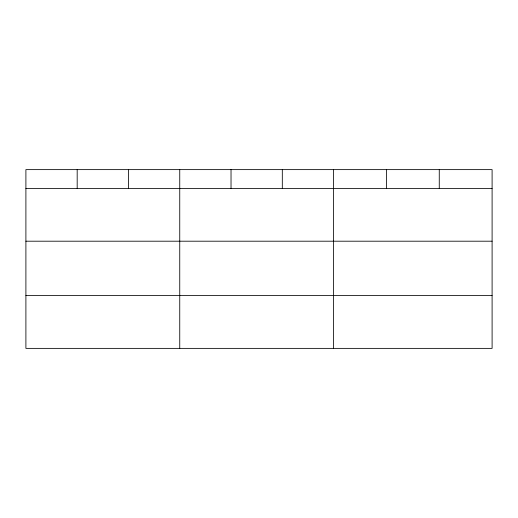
<?xml version="1.0" encoding="UTF-8"?>
<svg xmlns="http://www.w3.org/2000/svg" width="518" height="518" viewBox="0 0 518 518"><rect width="100%" height="100%" fill="white"/><g stroke="black" fill="none" stroke-linecap="round" stroke-linejoin="round"><path stroke-width="0.78" d="M492.1 241.2L492.1 169.626L25.9 169.626L25.9 348.374L492.1 348.374L492.1 241.2L25.9 241.2M25.9 188.41L492.1 188.41M25.9 295.584L492.1 295.584M439.264 169.626L439.264 188.41M386.428 169.626L386.428 188.41M333.592 169.626L333.592 348.374M282.31 169.626L282.31 188.41M231.028 169.626L231.028 188.41M179.746 169.626L179.746 348.374M128.464 169.626L128.464 188.41M77.182 169.626L77.182 188.41"/></g></svg>
